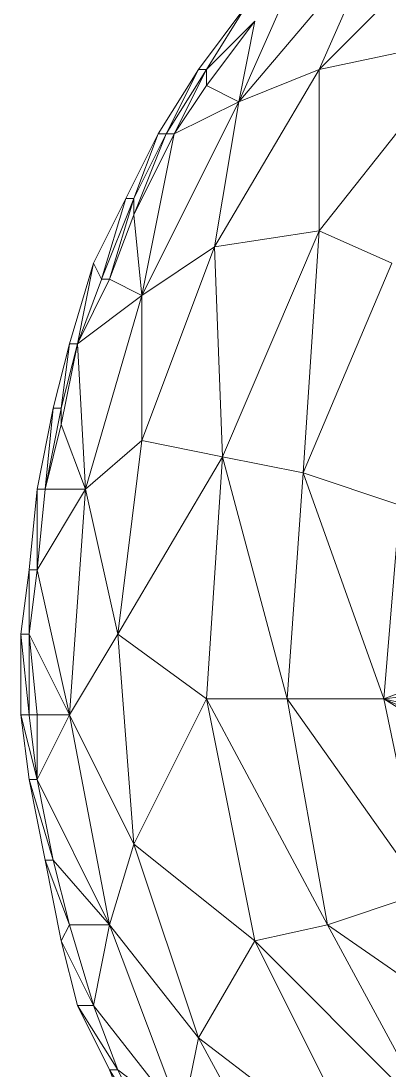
# Model space of a CAD drawing. Header units: millimetres. Extents: x 233224 to 234067, y -13631 to -11613.
# Drawn here: x 233495.13 to 233501.33, y -13591.56 to -13573.92 of the extents above; entities that cross this region are included whole.
import ezdxf

# ---------------------------------------------------------------- set-up
doc = ezdxf.new("R2010")
doc.units = ezdxf.units.MM
doc.header["$MEASUREMENT"] = 0
doc.layers.add('Int - Furniture', color=7, linetype='Continuous')
doc.layers.add('Int - Furniture _Pen_No__4', color=7, linetype='Continuous', lineweight=20, true_color=0x029e21)

# ---------------------------------------------------------------- blocks, each defined once
blk = doc.blocks.new('SAILOR AP1 D20-UZUNKOLLU')
at = {"layer": 'Int - Furniture _Pen_No__4', "linetype": 'Continuous'}
for p, q in [((12990.69, -1044.58), (12974.41, -1018.8)), ((12979.84, -1020.15), (12990.69, -1044.58)), ((12952.71, -1054.07), (12931, -1022.87)), ((12985.26, -1021.51), (12990.69, -1044.58)), ((12993.4, -1021.51), (12990.69, -1044.58)), ((12998.83, -1022.87), (12990.69, -1044.58)), ((13101.93, -1029.65), (13069.37, -1055.43)), ((13101.93, -1029.65), (13096.5, -1055.43)), ((13120.93, -1031.01), (13096.5, -1055.43)), ((12952.71, -1054.07), (12920.15, -1036.44)), ((12949.99, -1066.28), (12920.15, -1036.44)), ((12958.13, -1037.79), (12952.71, -1054.07)), ((12990.69, -1044.58), (12958.13, -1037.79)), ((12990.69, -1060.85), (12958.13, -1037.79)), ((13023.25, -1041.86), (12990.69, -1044.58)), ((13023.25, -1041.86), (13028.67, -1058.14)), ((13063.94, -1043.21), (13028.67, -1058.14)), ((13063.94, -1043.21), (13069.37, -1055.43)), ((12990.69, -1044.58), (12990.69, -1060.85)), ((13028.67, -1058.14), (12990.69, -1044.58)), ((12949.99, -1066.28), (12912, -1047.28)), ((12933.71, -1075.78), (12912, -1047.28)), ((13118.21, -1045.93), (13091.08, -1068.99)), ((13096.5, -1055.43), (13118.21, -1045.93)), ((12952.71, -1054.07), (12949.99, -1066.28)), ((12990.69, -1060.85), (12952.71, -1054.07)), ((12990.69, -1074.42), (12952.71, -1054.07)), ((13069.37, -1055.43), (13028.67, -1058.14)), ((13069.37, -1055.43), (13031.39, -1071.71)), ((13069.37, -1055.43), (13066.66, -1073.06)), ((13096.5, -1055.43), (13066.66, -1073.06)), ((13069.37, -1055.43), (13096.5, -1055.43)), ((13096.5, -1055.43), (13091.08, -1068.99)), ((13028.67, -1058.14), (12990.69, -1060.85)), ((13028.67, -1058.14), (13031.39, -1071.71)), ((13115.49, -1058.14), (13091.08, -1068.99)), ((12933.71, -1075.78), (12903.87, -1059.5)), ((12990.69, -1060.85), (12990.69, -1074.42)), ((13031.39, -1071.71), (12990.69, -1060.85)), ((12949.99, -1066.28), (12933.71, -1075.78)), ((12990.69, -1074.42), (12949.99, -1066.28)), ((12949.99, -1066.28), (12966.27, -1086.63)), ((13091.08, -1068.99), (13104.64, -1066.28)), ((13104.64, -1066.28), (13093.82, -1074.4)), ((13104.64, -1066.28), (13096.5, -1074.42)), ((13107.35, -1067.64), (13096.5, -1074.42)), ((13107.35, -1067.64), (13096.5, -1075.78)), ((13091.08, -1068.99), (13058.52, -1085.27)), ((13066.66, -1073.06), (13091.08, -1068.99)), ((13091.08, -1068.99), (13085.65, -1079.85)), ((13091.08, -1068.99), (13093.79, -1074.42)), ((13031.39, -1071.71), (12990.69, -1074.42)), ((13031.39, -1071.71), (13001.54, -1089.34)), ((13031.39, -1071.71), (13034.1, -1085.27)), ((13066.66, -1073.06), (13031.39, -1071.71)), ((13066.66, -1073.06), (13034.1, -1085.27)), ((13066.66, -1073.06), (13058.52, -1085.27)), ((12933.71, -1075.78), (12920.15, -1078.49)), ((12966.27, -1086.63), (12933.71, -1075.78)), ((12933.71, -1075.78), (12952.71, -1090.7)), ((12990.69, -1074.42), (12966.27, -1086.63)), ((12990.69, -1074.42), (13001.54, -1089.34)), ((13093.79, -1074.42), (13085.65, -1079.85)), ((13096.5, -1074.42), (13085.65, -1079.85)), ((13096.5, -1074.42), (13085.65, -1081.2)), ((13096.5, -1075.78), (13085.65, -1081.2)), ((13096.5, -1075.78), (13085.65, -1082.56)), ((13093.82, -1074.4), (13093.79, -1074.42)), ((13093.79, -1074.42), (13096.5, -1074.42)), ((13096.5, -1074.42), (13096.5, -1075.78)), ((12952.71, -1090.7), (12920.15, -1078.49)), ((12920.15, -1078.49), (12928.29, -1089.34)), ((12939.14, -1093.41), (12920.15, -1078.49)), ((13085.65, -1079.85), (13058.52, -1085.27)), ((13085.65, -1079.85), (13072.08, -1086.63)), ((13085.65, -1079.85), (13085.65, -1081.2)), ((13085.65, -1081.2), (13072.08, -1086.63)), ((13085.65, -1081.2), (13074.8, -1086.63)), ((13085.65, -1082.56), (13074.8, -1086.63)), ((13085.65, -1082.56), (13074.8, -1087.99)), ((13085.65, -1081.2), (13085.65, -1082.56)), ((12928.29, -1090.7), (12917.44, -1083.92)), ((12928.29, -1089.34), (12917.46, -1083.93)), ((12928.29, -1090.7), (12914.72, -1085.27)), ((13034.1, -1085.27), (13001.54, -1089.34)), ((13034.1, -1085.27), (13025.96, -1094.77)), ((13058.52, -1085.27), (13025.96, -1094.77)), ((13034.1, -1085.27), (13058.52, -1085.27)), ((13058.52, -1085.27), (13050.38, -1096.13)), ((13058.52, -1085.27), (13061.23, -1090.7)), ((13058.52, -1085.27), (13072.08, -1086.63)), ((12966.27, -1086.63), (12952.71, -1090.7)), ((13001.54, -1089.34), (12966.27, -1086.63)), ((12966.27, -1086.63), (12987.98, -1097.48)), ((13072.08, -1086.63), (13061.23, -1090.7)), ((13074.8, -1086.63), (13061.23, -1090.7)), ((13074.8, -1086.63), (13061.23, -1092.06)), ((13074.8, -1087.99), (13061.23, -1092.06)), ((13074.8, -1087.99), (13063.94, -1093.41)), ((13072.08, -1086.63), (13074.8, -1086.63)), ((13074.8, -1086.63), (13074.8, -1087.99)), ((12939.14, -1093.41), (12928.29, -1089.34)), ((12928.29, -1089.34), (12928.29, -1090.7)), ((12939.14, -1096.13), (12928.29, -1089.34)), ((13001.54, -1089.34), (12987.98, -1097.48)), ((13001.54, -1089.34), (13025.96, -1094.77)), ((12939.14, -1096.13), (12928.29, -1090.7)), ((12952.71, -1090.7), (12939.14, -1093.41)), ((12952.71, -1090.7), (12952.71, -1097.48)), ((12987.98, -1097.48), (12952.71, -1090.7)), ((12952.71, -1090.7), (12963.56, -1100.19)), ((12977.12, -1102.91), (12952.71, -1090.7)), ((13061.23, -1090.7), (13050.38, -1096.13)), ((13061.23, -1090.7), (13061.23, -1092.06)), ((12939.18, -1093.43), (12939.14, -1093.41)), ((12939.14, -1093.41), (12939.14, -1096.13)), ((12949.99, -1098.84), (12939.14, -1093.41)), ((12952.71, -1097.48), (12939.18, -1093.43)), ((13061.21, -1092.07), (13050.38, -1096.13)), ((13063.94, -1093.41), (13050.38, -1096.13)), ((13063.94, -1093.41), (13050.38, -1097.48)), ((13061.23, -1092.06), (13061.21, -1092.07)), ((13061.23, -1092.06), (13063.94, -1093.41)), ((13025.96, -1094.77), (12987.98, -1097.48)), ((13025.96, -1094.77), (13012.4, -1102.91)), ((13025.96, -1094.77), (13025.96, -1101.55)), ((13025.96, -1094.77), (13036.81, -1098.84)), ((13050.38, -1096.13), (13025.96, -1094.77)), ((12949.99, -1098.84), (12939.14, -1096.13)), ((13050.38, -1096.13), (13036.81, -1098.84)), ((13050.38, -1096.13), (13039.53, -1098.84)), ((13050.38, -1096.13), (13050.38, -1097.48)), ((12952.71, -1097.48), (12949.99, -1098.84)), ((12963.56, -1100.19), (12952.71, -1097.48)), ((12963.56, -1101.55), (12952.71, -1097.48)), ((12987.98, -1097.48), (12977.12, -1102.91)), ((12987.98, -1097.48), (12987.98, -1102.91)), ((12987.98, -1097.48), (13001.54, -1104.26)), ((13012.4, -1102.91), (12987.98, -1097.48)), ((13050.38, -1097.48), (13039.53, -1098.84)), ((13050.38, -1097.48), (13039.53, -1100.19)), ((12963.56, -1101.55), (12949.99, -1098.84)), ((12977.12, -1102.91), (12963.56, -1100.19)), ((12963.56, -1100.19), (12963.56, -1101.55)), ((12977.12, -1104.26), (12963.56, -1100.19)), ((13036.81, -1098.84), (13025.96, -1101.55)), ((13039.49, -1098.84), (13025.96, -1101.55)), ((13039.53, -1100.19), (13025.96, -1101.55)), ((13039.53, -1100.19), (13025.96, -1102.91)), ((13036.81, -1098.84), (13039.53, -1098.84)), ((13039.53, -1098.84), (13039.49, -1098.84)), ((13039.53, -1098.84), (13039.53, -1100.19)), ((12977.12, -1104.26), (12963.56, -1101.55)), ((13025.96, -1101.55), (13012.4, -1102.91)), ((13025.96, -1101.55), (13025.96, -1102.91)), ((12987.98, -1102.91), (12977.12, -1102.91)), ((12987.95, -1104.26), (12977.12, -1102.91)), ((12977.12, -1102.91), (12977.12, -1104.26)), ((12987.98, -1105.62), (12977.12, -1102.91)), ((13001.54, -1104.26), (12987.98, -1102.91)), ((12987.98, -1102.91), (12987.98, -1104.26)), ((13012.4, -1102.91), (13001.54, -1104.26)), ((13012.4, -1102.91), (13012.4, -1104.26)), ((13025.96, -1102.91), (13012.4, -1102.91)), ((13025.96, -1102.91), (13012.4, -1104.26)), ((12987.98, -1105.62), (12977.12, -1104.26)), ((12987.98, -1104.26), (12987.95, -1104.26)), ((13001.54, -1104.26), (12987.98, -1104.26)), ((12987.98, -1104.26), (12987.98, -1105.62)), ((13001.54, -1105.62), (12987.98, -1104.26)), ((13001.54, -1105.62), (12987.98, -1105.62)), ((13001.54, -1104.26), (13001.54, -1105.62)), ((13012.4, -1104.26), (13001.54, -1104.26)), ((13012.4, -1104.26), (13001.54, -1105.62))]:
    blk.add_line(p, q, dxfattribs=at)

msp = doc.modelspace()

# ---------------------------------------------------------------- block references
at = {"layer": 'Int - Furniture', "color": 104, "linetype": 'Continuous', "lineweight": 20, "true_color": 0x029e21, "xscale": -0.1, "yscale": 0.1, "zscale": 100, "rotation": 269.9996263552803}
msp.add_blockref('SAILOR AP1 D20-UZUNKOLLU', (233605.688, -14884.385), dxfattribs=at)

doc.saveas('drawing.dxf')
